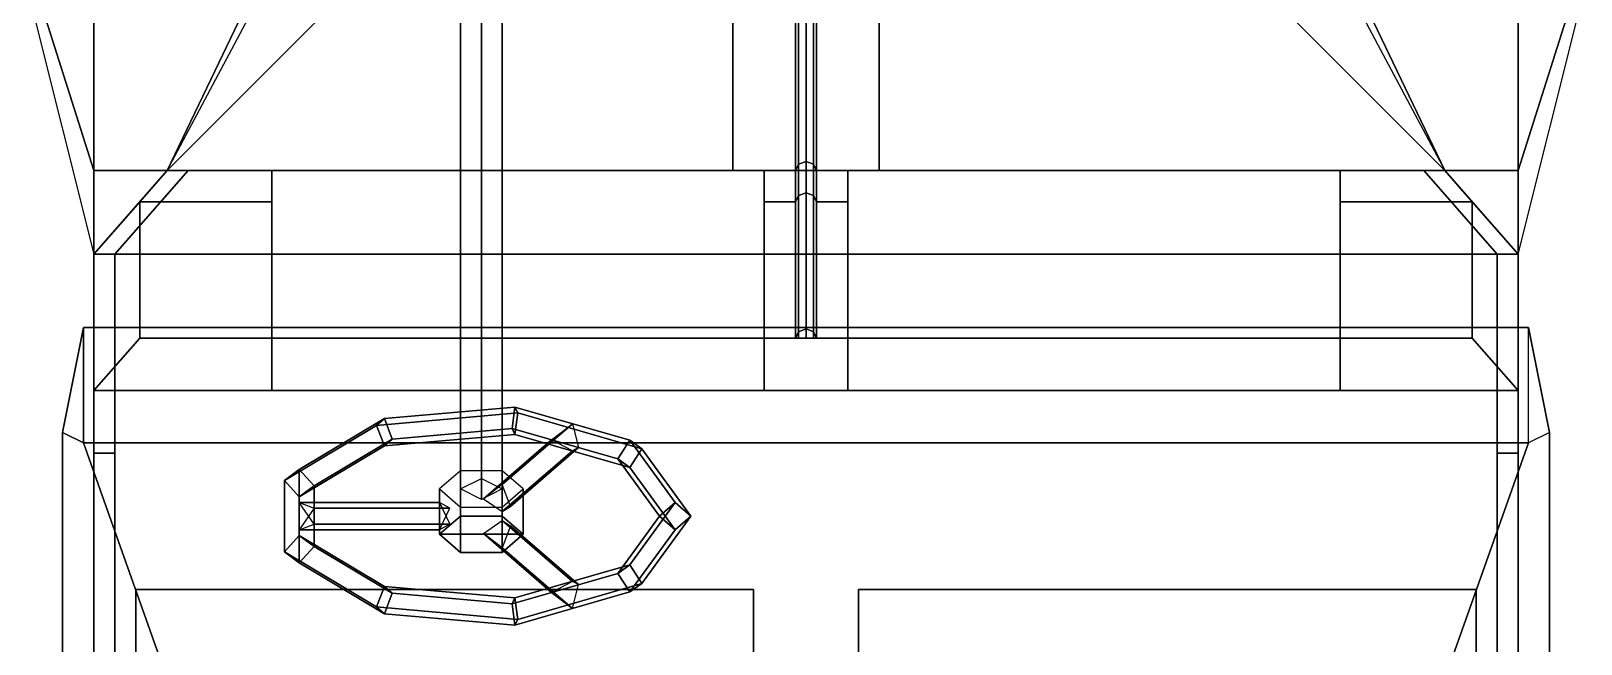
# Model space of a CAD drawing. Header units: millimetres. Extents: x -0.74 to 3, y -1.8 to 7.
# Drawn here: x -0.74 to 0.74, y -0.122 to 0.463 of the extents above; entities that cross this region are included whole.
import ezdxf

# ---------------------------------------------------------------- set-up
doc = ezdxf.new("R2010")
doc.units = ezdxf.units.MM
for name, color, linetype in [('fenders', 1, 'Continuous'), ('internals', 3, 'Continuous'), ('seats', 3, 'Continuous'), ('tent', 3, 'Continuous')]:
    doc.layers.add(name, color=color, linetype=linetype)

msp = doc.modelspace()

# ---------------------------------------------------------------- linework, layer by layer
for points in [[(-0.31, 0.6942, 0.6923), (-0.33, 0.6842, 0.675), (-0.33, 0.026, 1.055), (-0.31, 0.036, 1.0723)], [(-0.33, 0.6842, 0.675), (-0.31, 0.6742, 0.6577), (-0.31, 0.016, 1.0377), (-0.33, 0.026, 1.055)], [(-0.29, 0.6842, 0.675), (-0.31, 0.6942, 0.6923), (-0.31, 0.036, 1.0723), (-0.29, 0.026, 1.055)], [(-0.31, 0.6742, 0.6577), (-0.29, 0.6842, 0.675), (-0.29, 0.026, 1.055), (-0.31, 0.016, 1.0377)], [(-0.5379, 0.48, 0.98), (-0.5379, 0.48, 0.32), (-0.61, 0.33, 0.32), (-0.61, 0.33, 0.98)], [(-0.46, 0.48, 1.07), (-0.5379, 0.48, 0.98), (-0.61, 0.33, 0.98), (-0.61, 0.33, 1.07)], [(-0.07, 0.33, 1.13), (-0.07, 0.48, 1.12), (-0.46, 0.48, 1.07), (-0.61, 0.33, 1.07)], [(-0.01, 0.33, 1.13), (-0.01, 0.48, 1.12), (-0.07, 0.48, 1.12), (-0.07, 0.33, 1.13)], [(-0.0071, 0.48, 1.1271), (-0.01, 0.48, 1.12), (-0.01, 0.33, 1.13), (-0.0071, 0.3361, 1.1435)], [(0, 0.48, 1.13), (-0.0071, 0.48, 1.1271), (-0.0071, 0.3361, 1.1435), (0, 0.3387, 1.145)], [(0.0071, 0.48, 1.1271), (0, 0.48, 1.13), (0, 0.3387, 1.145), (0.0071, 0.3361, 1.1435)], [(0.01, 0.48, 1.12), (0.0071, 0.48, 1.1271), (0.0071, 0.3361, 1.1435), (0.01, 0.33, 1.13)], [(0.07, 0.33, 1.13), (0.07, 0.48, 1.12), (0.01, 0.48, 1.12), (0.01, 0.33, 1.13)], [(0.46, 0.48, 1.07), (0.07, 0.48, 1.12), (0.07, 0.33, 1.13), (0.61, 0.33, 1.07)], [(0.61, 0.33, 0.98), (0.5379, 0.48, 0.98), (0.46, 0.48, 1.07), (0.61, 0.33, 1.07)], [(0.61, 0.33, 0.32), (0.5379, 0.48, 0.32), (0.5379, 0.48, 0.98), (0.61, 0.33, 0.98)], [(-0.61, 0.33, 0.32), (-0.68, 0.25, 0.32), (-0.68, 0.25, 1.07), (-0.61, 0.33, 1.13)], [(-0.61, 0.33, 1.13), (-0.68, 0.25, 1.07), (-0.68, 0.25, 1.19), (-0.6362, 0.3, 1.19)], [(-0.59, 0.33, 0.37), (-0.66, 0.25, 0.37), (0.66, 0.25, 0.37), (0.59, 0.33, 0.37)], [(-0.51, 0.3, 1.19), (-0.51, 0.33, 1.13), (-0.61, 0.33, 1.13), (-0.6362, 0.3, 1.19)], [(-0.07, 0.33, 1.13), (-0.07, 0.33, 1.13), (-0.61, 0.33, 1.07), (-0.61, 0.33, 1.13)], [(-0.51, 0.33, 1.13), (-0.51, 0.25, 1.07), (-0.04, 0.25, 1.07), (-0.04, 0.33, 1.13)], [(-0.51, 0.25, 1.19), (-0.51, 0.25, 1.07), (-0.51, 0.33, 1.13), (-0.51, 0.3, 1.19)], [(-0.04, 0.33, 1.13), (-0.04, 0.25, 1.07), (-0.04, 0.25, 1.19), (-0.04, 0.3, 1.19)], [(-0.01, 0.3, 1.19), (-0.01, 0.33, 1.14), (-0.04, 0.33, 1.13), (-0.04, 0.3, 1.19)], [(-0.01, 0.33, 1.13), (-0.04, 0.33, 1.13), (-0.01, 0.33, 1.14), (-0.01, 0.33, 1.13)], [(-0.0071, 0.3361, 1.1435), (-0.01, 0.33, 1.14), (-0.01, 0.3, 1.19), (-0.0071, 0.3061, 1.1935)], [(-0.0071, 0.3361, 1.1435), (-0.01, 0.33, 1.13), (-0.01, 0.33, 1.14), (-0.0071, 0.3361, 1.1435)], [(0, 0.3387, 1.145), (-0.0071, 0.3361, 1.1435), (-0.0071, 0.3061, 1.1935), (0, 0.3087, 1.195)], [(0.0071, 0.3361, 1.1435), (0, 0.3387, 1.145), (0, 0.3087, 1.195), (0.0071, 0.3061, 1.1935)], [(0.01, 0.33, 1.14), (0.0071, 0.3361, 1.1435), (0.0071, 0.3061, 1.1935), (0.01, 0.3, 1.19)], [(0.01, 0.33, 1.13), (0.0071, 0.3361, 1.1435), (0.0071, 0.3361, 1.1435), (0.01, 0.33, 1.14)], [(0.04, 0.3, 1.19), (0.04, 0.33, 1.13), (0.01, 0.33, 1.14), (0.01, 0.3, 1.19)], [(0.04, 0.33, 1.13), (0.01, 0.33, 1.13), (0.01, 0.33, 1.13), (0.01, 0.33, 1.14)], [(0.04, 0.25, 1.19), (0.04, 0.25, 1.07), (0.04, 0.33, 1.13), (0.04, 0.3, 1.19)], [(0.04, 0.33, 1.13), (0.04, 0.25, 1.07), (0.51, 0.25, 1.07), (0.51, 0.33, 1.13)], [(0.51, 0.33, 1.13), (0.51, 0.25, 1.07), (0.51, 0.25, 1.19), (0.51, 0.3, 1.19)], [(0.6362, 0.3, 1.19), (0.61, 0.33, 1.13), (0.51, 0.33, 1.13), (0.51, 0.3, 1.19)], [(0.68, 0.25, 1.07), (0.68, 0.25, 0.32), (0.61, 0.33, 0.32), (0.61, 0.33, 1.13)], [(0.68, 0.25, 1.19), (0.68, 0.25, 1.07), (0.61, 0.33, 1.13), (0.6362, 0.3, 1.19)], [(-0.6362, 0.3, 1.19), (-0.68, 0.25, 1.19), (-0.68, 0.12, 1.45), (-0.6362, 0.17, 1.45)], [(-0.51, 0.17, 1.45), (-0.51, 0.3, 1.19), (-0.6362, 0.3, 1.19), (-0.6362, 0.17, 1.45)], [(-0.51, 0.12, 1.45), (-0.51, 0.25, 1.19), (-0.51, 0.3, 1.19), (-0.51, 0.17, 1.45)], [(-0.04, 0.3, 1.19), (-0.04, 0.25, 1.19), (-0.04, 0.12, 1.45), (-0.04, 0.17, 1.45)], [(-0.01, 0.17, 1.45), (-0.01, 0.3, 1.19), (-0.04, 0.3, 1.19), (-0.04, 0.17, 1.45)], [(-0.0071, 0.3061, 1.1935), (-0.01, 0.3, 1.19), (-0.01, 0.17, 1.45), (-0.0071, 0.1761, 1.4535)], [(0, 0.3087, 1.195), (-0.0071, 0.3061, 1.1935), (-0.0071, 0.1761, 1.4535), (0, 0.1787, 1.455)], [(0.0071, 0.3061, 1.1935), (0, 0.3087, 1.195), (0, 0.1787, 1.455), (0.0071, 0.1761, 1.4535)], [(0.01, 0.3, 1.19), (0.0071, 0.3061, 1.1935), (0.0071, 0.1761, 1.4535), (0.01, 0.17, 1.45)], [(0.04, 0.17, 1.45), (0.04, 0.3, 1.19), (0.01, 0.3, 1.19), (0.01, 0.17, 1.45)], [(0.04, 0.12, 1.45), (0.04, 0.25, 1.19), (0.04, 0.3, 1.19), (0.04, 0.17, 1.45)], [(0.51, 0.3, 1.19), (0.51, 0.25, 1.19), (0.51, 0.12, 1.45), (0.51, 0.17, 1.45)], [(0.6362, 0.17, 1.45), (0.6362, 0.3, 1.19), (0.51, 0.3, 1.19), (0.51, 0.17, 1.45)], [(0.68, 0.12, 1.45), (0.68, 0.25, 1.19), (0.6362, 0.3, 1.19), (0.6362, 0.17, 1.45)], [(-0.68, 0.25, 0.32), (-0.68, -0.4, 0.32), (-0.68, -0.4, 0.37), (-0.68, 0.25, 0.37)], [(-0.68, 0.06, 0.93), (-0.68, 0.25, 0.37), (-0.68, -0.4, 0.37), (-0.68, -0.23, 0.87)], [(-0.68, 0.18, 0.98), (-0.68, 0.25, 0.37), (-0.68, 0.25, 0.37), (-0.68, 0.06, 0.93)], [(-0.68, 0.25, 1.07), (-0.68, 0.25, 0.37), (-0.68, 0.25, 0.37), (-0.68, 0.18, 0.98)], [(-0.66, 0.18, 0.98), (-0.66, 0.25, 1.07), (-0.68, 0.25, 1.07), (-0.68, 0.18, 0.98)], [(0.68, 0.18, 0.98), (0.68, 0.25, 1.07), (0.66, 0.25, 1.07), (0.66, 0.18, 0.98)], [(0.68, -0.4, 0.37), (0.68, -0.4, 0.32), (0.68, 0.25, 0.32), (0.68, 0.25, 0.37)], [(0.68, -0.4, 0.37), (0.68, 0.25, 0.37), (0.68, 0.06, 0.93), (0.68, -0.23, 0.87)], [(0.68, 0.25, 0.37), (0.68, 0.25, 0.37), (0.68, 0.18, 0.98), (0.68, 0.06, 0.93)], [(0.68, 0.25, 0.37), (0.68, 0.25, 0.37), (0.68, 0.25, 1.07), (0.68, 0.18, 0.98)], [(-0.66, 0.06, 0.93), (-0.66, 0.18, 0.98), (-0.68, 0.18, 0.98), (-0.68, 0.06, 0.93)], [(0, 0.1787, 1.455), (-0.0071, 0.1761, 1.4535), (-0.0071, 0.17, 1.4571), (0, 0.17, 1.46)], [(0.0071, 0.1761, 1.4535), (0, 0.1787, 1.455), (0, 0.17, 1.46), (0.0071, 0.17, 1.4571)], [(0.68, 0.06, 0.93), (0.68, 0.18, 0.98), (0.66, 0.18, 0.98), (0.66, 0.06, 0.93)], [(-0.68, 0.12, 1.53), (0.68, 0.12, 1.53), (0.6362, 0.17, 1.53), (-0.6362, 0.17, 1.53)], [(-0.6362, 0.17, 1.45), (-0.68, 0.12, 1.45), (-0.68, 0.12, 1.53), (-0.6362, 0.17, 1.53)], [(-0.6362, 0.17, 1.53), (0.6362, 0.17, 1.53), (0.6362, 0.17, 1.45), (-0.6362, 0.17, 1.45)], [(-0.04, 0.17, 1.45), (-0.04, 0.12, 1.45), (-0.51, 0.12, 1.45), (-0.51, 0.17, 1.45)], [(-0.0071, 0.1761, 1.4535), (-0.01, 0.17, 1.45), (-0.01, 0.17, 1.45), (-0.0071, 0.17, 1.4571)], [(0.01, 0.17, 1.45), (0.0071, 0.1761, 1.4535), (0.0071, 0.17, 1.4571), (0.01, 0.17, 1.45)], [(0.51, 0.17, 1.45), (0.51, 0.12, 1.45), (0.04, 0.12, 1.45), (0.04, 0.17, 1.45)], [(0.6362, 0.17, 1.53), (0.68, 0.12, 1.53), (0.68, 0.12, 1.45), (0.6362, 0.17, 1.45)], [(-0.68, 0.12, 1.45), (0.68, 0.12, 1.45), (0.68, 0.12, 1.53), (-0.68, 0.12, 1.53)], [(-0.4025, 0.0931, 1.2012), (-0.41, 0.0866, 1.22), (-0.2753, 0.0985, 1.2406), (-0.2779, 0.1041, 1.2203)], [(-0.395, 0.0736, 1.1975), (-0.4025, 0.0931, 1.2012), (-0.2779, 0.1041, 1.2203), (-0.2805, 0.0837, 1.215)], [(-0.2805, 0.0837, 1.215), (-0.2779, 0.1041, 1.2203), (-0.1683, 0.0724, 1.1655), (-0.1798, 0.0546, 1.1646)], [(-0.2779, 0.1041, 1.2203), (-0.2753, 0.0985, 1.2406), (-0.1568, 0.0643, 1.1813), (-0.1683, 0.0724, 1.1655)], [(-0.4838, 0.0446, 1.1173), (-0.4979, 0.0342, 1.1292), (-0.41, 0.0866, 1.22), (-0.4025, 0.0931, 1.2012)], [(-0.4697, 0.0291, 1.1204), (-0.4838, 0.0446, 1.1173), (-0.4025, 0.0931, 1.2012), (-0.395, 0.0736, 1.1975)], [(-0.41, 0.0866, 1.22), (-0.4025, 0.0671, 1.2162), (-0.2779, 0.0781, 1.2353), (-0.2753, 0.0985, 1.2406)], [(-0.2753, 0.0985, 1.2406), (-0.2779, 0.0781, 1.2353), (-0.1683, 0.0465, 1.1805), (-0.1568, 0.0643, 1.1813)], [(-0.4979, 0.0342, 1.1292), (-0.4838, 0.0186, 1.1323), (-0.4025, 0.0671, 1.2162), (-0.41, 0.0866, 1.22)], [(-0.4025, 0.0671, 1.2162), (-0.395, 0.0736, 1.1975), (-0.2805, 0.0837, 1.215), (-0.2779, 0.0781, 1.2353)], [(-0.29, 0.0303, 1.0925), (-0.308, 0.0167, 1.099), (-0.2431, 0.0729, 1.1963), (-0.2231, 0.0883, 1.1929)], [(-0.282, 0.0092, 1.086), (-0.29, 0.0303, 1.0925), (-0.2231, 0.0883, 1.1929), (-0.2171, 0.0654, 1.1833)], [(-0.2779, 0.0781, 1.2353), (-0.2805, 0.0837, 1.215), (-0.1798, 0.0546, 1.1646), (-0.1683, 0.0465, 1.1805)], [(-0.66, -0.23, 0.87), (-0.66, 0.06, 0.93), (-0.68, 0.06, 0.93), (-0.68, -0.23, 0.87)], [(-0.4838, 0.0186, 1.1323), (-0.4697, 0.0291, 1.1204), (-0.395, 0.0736, 1.1975), (-0.4025, 0.0671, 1.2162)], [(-0.308, 0.0167, 1.099), (-0.29, 0.0043, 1.1075), (-0.2231, 0.0623, 1.2079), (-0.2431, 0.0729, 1.1963)], [(-0.29, 0.0043, 1.1075), (-0.282, 0.0092, 1.086), (-0.2171, 0.0654, 1.1833), (-0.2231, 0.0623, 1.2079)], [(-0.1798, 0.0546, 1.1646), (-0.1683, 0.0724, 1.1655), (-0.125, 0.013, 1.0625), (-0.14, 0, 1.07)], [(-0.1683, 0.0724, 1.1655), (-0.1568, 0.0643, 1.1813), (-0.11, 0, 1.07), (-0.125, 0.013, 1.0625)], [(-0.1568, 0.0643, 1.1813), (-0.1683, 0.0465, 1.1805), (-0.125, -0.013, 1.0775), (-0.11, 0, 1.07)], [(0.68, -0.23, 0.87), (0.68, 0.06, 0.93), (0.66, 0.06, 0.93), (0.66, -0.23, 0.87)], [(-0.4838, -0.0186, 1.0077), (-0.4979, -0.0342, 1.0108), (-0.4979, 0.0342, 1.1292), (-0.4838, 0.0446, 1.1173)], [(-0.4697, -0.0291, 1.0196), (-0.4838, -0.0186, 1.0077), (-0.4838, 0.0446, 1.1173), (-0.4697, 0.0291, 1.1204)], [(-0.1683, 0.0465, 1.1805), (-0.1798, 0.0546, 1.1646), (-0.14, 0, 1.07), (-0.125, -0.013, 1.0775)], [(-0.4979, -0.0342, 1.0108), (-0.4838, -0.0446, 1.0227), (-0.4838, 0.0186, 1.1323), (-0.4979, 0.0342, 1.1292)], [(-0.33, 0.0433, 1.085), (-0.35, 0.026, 1.055), (-0.35, -0.0173, 1.08), (-0.33, 0, 1.11)], [(-0.29, 0.0433, 1.085), (-0.33, 0.0433, 1.085), (-0.33, 0, 1.11), (-0.29, 0, 1.11)], [(-0.27, 0.026, 1.055), (-0.29, 0.0433, 1.085), (-0.29, 0, 1.11), (-0.27, -0.0173, 1.08)], [(-0.4838, -0.0446, 1.0227), (-0.4697, -0.0291, 1.0196), (-0.4697, 0.0291, 1.1204), (-0.4838, 0.0186, 1.1323)], [(-0.35, 0.026, 1.055), (-0.33, 0.0087, 1.025), (-0.33, -0.0346, 1.05), (-0.35, -0.0173, 1.08)], [(-0.29, 0.0087, 1.025), (-0.27, 0.026, 1.055), (-0.27, -0.0173, 1.08), (-0.29, -0.0346, 1.05)], [(-0.35, 0.013, 1.0625), (-0.34, -0.0075, 1.057), (-0.4697, -0.0075, 1.057), (-0.4838, 0.013, 1.0625)], [(-0.34, 0.0075, 1.083), (-0.35, 0.013, 1.0625), (-0.4838, 0.013, 1.0625), (-0.4697, 0.0075, 1.083)], [(-0.35, -0.013, 1.0775), (-0.34, 0.0075, 1.083), (-0.4697, 0.0075, 1.083), (-0.4838, -0.013, 1.0775)], [(-0.33, 0.0087, 1.025), (-0.29, 0.0087, 1.025), (-0.29, -0.0346, 1.05), (-0.33, -0.0346, 1.05)], [(-0.14, 0, 1.07), (-0.125, 0.013, 1.0625), (-0.1683, -0.0465, 0.9595), (-0.1798, -0.0546, 0.9754)], [(-0.125, -0.013, 1.0775), (-0.14, 0, 1.07), (-0.1798, -0.0546, 0.9754), (-0.1683, -0.0724, 0.9745)], [(-0.125, 0.013, 1.0625), (-0.11, 0, 1.07), (-0.1568, -0.0643, 0.9587), (-0.1683, -0.0465, 0.9595)], [(-0.11, 0, 1.07), (-0.125, -0.013, 1.0775), (-0.1683, -0.0724, 0.9745), (-0.1568, -0.0643, 0.9587)], [(-0.34, -0.0075, 1.057), (-0.35, -0.013, 1.0775), (-0.4838, -0.013, 1.0775), (-0.4697, -0.0075, 1.057)], [(-0.29, 0, 1.11), (-0.33, 0, 1.11), (-0.35, -0.0173, 1.08), (-0.27, -0.0173, 1.08)], [(-0.308, -0.0167, 1.041), (-0.29, -0.0043, 1.0325), (-0.2231, -0.0623, 0.9321), (-0.2431, -0.0729, 0.9437)], [(-0.29, -0.0043, 1.0325), (-0.282, -0.0092, 1.054), (-0.2171, -0.0654, 0.9567), (-0.2231, -0.0623, 0.9321)], [(-0.282, -0.0092, 1.054), (-0.29, -0.0303, 1.0475), (-0.2231, -0.0883, 0.9471), (-0.2171, -0.0654, 0.9567)], [(-0.4025, -0.0671, 0.9237), (-0.41, -0.0866, 0.92), (-0.4979, -0.0342, 1.0108), (-0.4838, -0.0186, 1.0077)], [(-0.395, -0.0736, 0.9425), (-0.4025, -0.0671, 0.9237), (-0.4838, -0.0186, 1.0077), (-0.4697, -0.0291, 1.0196)], [(-0.4025, -0.0931, 0.9387), (-0.395, -0.0736, 0.9425), (-0.4697, -0.0291, 1.0196), (-0.4838, -0.0446, 1.0227)], [(-0.27, -0.0173, 1.08), (-0.35, -0.0173, 1.08), (-0.33, -0.0346, 1.05), (-0.29, -0.0346, 1.05)], [(-0.29, -0.0303, 1.0475), (-0.308, -0.0167, 1.041), (-0.2431, -0.0729, 0.9437), (-0.2231, -0.0883, 0.9471)], [(-0.41, -0.0866, 0.92), (-0.4025, -0.0931, 0.9387), (-0.4838, -0.0446, 1.0227), (-0.4979, -0.0342, 1.0108)], [(-0.1798, -0.0546, 0.9754), (-0.1683, -0.0465, 0.9595), (-0.2779, -0.0781, 0.9047), (-0.2805, -0.0837, 0.925)], [(-0.1683, -0.0724, 0.9745), (-0.1798, -0.0546, 0.9754), (-0.2805, -0.0837, 0.925), (-0.2779, -0.1041, 0.9197)], [(-0.1683, -0.0465, 0.9595), (-0.1568, -0.0643, 0.9587), (-0.2753, -0.0985, 0.8994), (-0.2779, -0.0781, 0.9047)], [(-0.2779, -0.0781, 0.9047), (-0.2753, -0.0985, 0.8994), (-0.41, -0.0866, 0.92), (-0.4025, -0.0671, 0.9237)], [(-0.2805, -0.0837, 0.925), (-0.2779, -0.0781, 0.9047), (-0.4025, -0.0671, 0.9237), (-0.395, -0.0736, 0.9425)], [(-0.2779, -0.1041, 0.9197), (-0.2805, -0.0837, 0.925), (-0.395, -0.0736, 0.9425), (-0.4025, -0.0931, 0.9387)], [(-0.1568, -0.0643, 0.9587), (-0.1683, -0.0724, 0.9745), (-0.2779, -0.1041, 0.9197), (-0.2753, -0.0985, 0.8994)], [(-0.2753, -0.0985, 0.8994), (-0.2779, -0.1041, 0.9197), (-0.4025, -0.0931, 0.9387), (-0.41, -0.0866, 0.92)]]:
    msp.add_3dface(points)
at = {"layer": 'fenders'}
for points in [[(-0.74, 0.58, 0.57), (-0.74, 0.52, 0.38), (-0.68, 0.33, 0.47), (-0.68, 0.48, 0.66)], [(0.74, 0.52, 0.38), (0.74, 0.58, 0.57), (0.68, 0.48, 0.66), (0.68, 0.33, 0.47)], [(-0.74, 0.52, 0.38), (-0.74, 0.49, 0.35), (-0.68, 0.25, 0.36), (-0.68, 0.33, 0.47)], [(0.74, 0.49, 0.35), (0.74, 0.52, 0.38), (0.68, 0.33, 0.47), (0.68, 0.25, 0.36)], [(-0.68, 0.48, 0.66), (-0.68, 0.33, 0.47), (-0.61, 0.33, 0.47), (-0.53, 0.48, 0.66)], [(0.53, 0.48, 0.66), (0.61, 0.33, 0.47), (0.68, 0.33, 0.47), (0.68, 0.48, 0.66)], [(-0.68, 0.33, 0.47), (-0.68, 0.25, 0.36), (-0.68, 0.25, 0.36), (-0.61, 0.33, 0.47)], [(0.61, 0.33, 0.47), (0.68, 0.25, 0.36), (0.68, 0.25, 0.36), (0.68, 0.33, 0.47)]]:
    msp.add_3dface(points, dxfattribs=at)
at = {"layer": 'internals'}
for points in [[(-0.66, 0.25, 0.37), (-0.59, 0.33, 0.37), (-0.59, 0.33, 0.98), (-0.66, 0.25, 0.98)], [(-0.59, 0.33, 0.98), (-0.59, 0.33, 0.37), (0.59, 0.33, 0.37), (0.59, 0.33, 0.98)], [(0.59, 0.33, 0.98), (0.59, 0.33, 0.37), (0.66, 0.25, 0.37), (0.66, 0.25, 0.98)], [(-0.68, 0.25, 1.19), (-0.68, 0.25, 1.07), (-0.51, 0.25, 1.07), (-0.51, 0.25, 1.19)], [(-0.68, 0.12, 1.45), (-0.68, 0.25, 1.19), (-0.51, 0.25, 1.19), (-0.51, 0.12, 1.45)], [(-0.66, -0.4, 0.37), (-0.66, 0.25, 0.37), (-0.66, 0.06, 0.93), (-0.66, -0.23, 0.87)], [(-0.66, 0.25, 0.37), (-0.66, 0.25, 0.37), (-0.66, 0.18, 0.98), (-0.66, 0.06, 0.93)], [(-0.66, 0.25, 0.37), (-0.66, 0.25, 0.37), (-0.66, 0.25, 1.07), (-0.66, 0.18, 0.98)], [(-0.66, 0.25, 0.37), (-0.66, -0.14, 0.37), (0.66, -0.14, 0.37), (0.66, 0.25, 0.37)], [(-0.66, 0.25, 1.07), (-0.66, 0.25, 0.98), (0.66, 0.25, 0.98), (0.66, 0.25, 1.07)], [(-0.04, 0.25, 1.19), (-0.04, 0.25, 1.07), (0.04, 0.25, 1.07), (0.04, 0.25, 1.19)], [(-0.04, 0.12, 1.45), (-0.04, 0.25, 1.19), (0.04, 0.25, 1.19), (0.04, 0.12, 1.45)], [(0.51, 0.25, 1.19), (0.51, 0.25, 1.07), (0.68, 0.25, 1.07), (0.68, 0.25, 1.19)], [(0.51, 0.12, 1.45), (0.51, 0.25, 1.19), (0.68, 0.25, 1.19), (0.68, 0.12, 1.45)], [(0.66, 0.06, 0.93), (0.66, 0.25, 0.37), (0.66, -0.4, 0.37), (0.66, -0.23, 0.87)], [(0.66, 0.18, 0.98), (0.66, 0.25, 0.37), (0.66, 0.25, 0.37), (0.66, 0.06, 0.93)], [(0.66, 0.25, 1.07), (0.66, 0.25, 0.37), (0.66, 0.25, 0.37), (0.66, 0.18, 0.98)]]:
    msp.add_3dface(points, dxfattribs=at)
at = {"layer": 'seats'}
for points in [[(-0.64, -0.07, 0.63), (-0.64, -0.39, 0.63), (-0.05, -0.39, 0.63), (-0.05, -0.07, 0.63)], [(-0.05, -0.07, 0.63), (-0.05, -0.14, 0.37), (-0.64, -0.14, 0.37), (-0.64, -0.07, 0.63)], [(-0.64, -0.14, 0.37), (-0.64, -0.4, 0.37), (-0.64, -0.43, 0.63), (-0.64, -0.07, 0.63)], [(-0.05, -0.43, 0.63), (-0.05, -0.4, 0.37), (-0.05, -0.14, 0.37), (-0.05, -0.07, 0.63)], [(0.05, -0.14, 0.37), (0.05, -0.4, 0.37), (0.05, -0.43, 0.63), (0.05, -0.07, 0.63)], [(0.64, -0.07, 0.63), (0.64, -0.14, 0.37), (0.05, -0.14, 0.37), (0.05, -0.07, 0.63)], [(0.05, -0.07, 0.63), (0.05, -0.39, 0.63), (0.64, -0.39, 0.63), (0.64, -0.07, 0.63)], [(0.64, -0.43, 0.63), (0.64, -0.4, 0.37), (0.64, -0.14, 0.37), (0.64, -0.07, 0.63)]]:
    msp.add_3dface(points, dxfattribs=at)
at = {"layer": 'tent'}
for points in [[(-0.69, 0.18, 1.54), (-0.69, 0.18, 1.47), (-0.71, 0.08, 1.46), (-0.71, 0.08, 1.53)], [(-0.69, 0.07, 1.56), (-0.69, 0.18, 1.54), (-0.71, 0.08, 1.53), (-0.69, 0.07, 1.56)], [(0.69, 0.18, 1.54), (-0.69, 0.18, 1.54), (-0.69, 0.07, 1.56), (0.69, 0.07, 1.56)], [(0.69, 0.18, 1.47), (-0.69, 0.18, 1.47), (-0.69, 0.18, 1.54), (0.69, 0.18, 1.54)], [(0.71, 0.08, 1.53), (0.71, 0.08, 1.46), (0.69, 0.18, 1.47), (0.69, 0.18, 1.54)], [(-0.71, 0.08, 1.53), (-0.71, 0.08, 1.46), (-0.71, -0.43, 1.42), (-0.71, -0.46, 1.48)], [(-0.69, 0.07, 1.56), (-0.71, 0.08, 1.53), (-0.71, -0.46, 1.48), (-0.47, -0.55, 1.6)], [(0.47, -0.55, 1.6), (0.71, -0.46, 1.48), (0.71, 0.08, 1.53), (0.69, 0.07, 1.56)], [(0.71, -0.46, 1.48), (0.71, -0.43, 1.42), (0.71, 0.08, 1.46), (0.71, 0.08, 1.53)], [(-0.47, -0.55, 1.6), (0.47, -0.55, 1.6), (0.69, 0.07, 1.56), (-0.69, 0.07, 1.56)]]:
    msp.add_3dface(points, dxfattribs=at)

doc.saveas('drawing.dxf')
